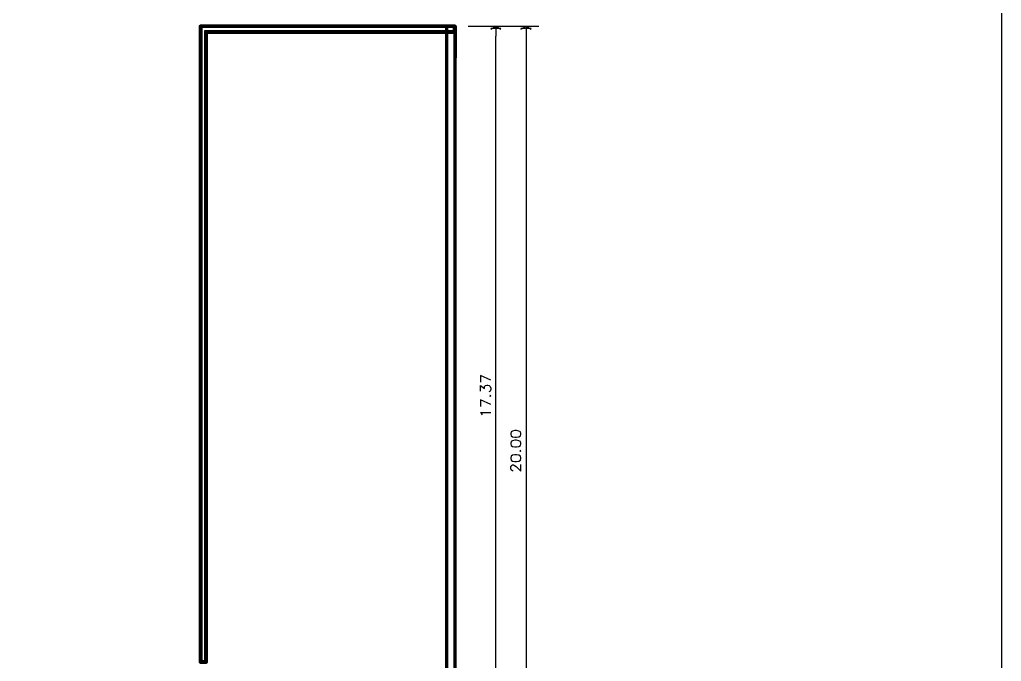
# Model space of a CAD drawing. Header units: inches. Extents: x 5 to 295, y 10 to 227.
# Drawn here: x 192.9 to 250.7, y 42.5 to 80.3 of the extents above; entities that cross this region are included whole.
import ezdxf

# ---------------------------------------------------------------- set-up
doc = ezdxf.new("R2010")
doc.units = ezdxf.units.IN
doc.header["$MEASUREMENT"] = 0
for name, color, linetype in [('1- 1', 1, 'Continuous'), ('1- muro 1', 8, 'Continuous'), ('1- muro de carga', 5, 'Continuous'), ('dim-75', 2, 'Continuous')]:
    doc.layers.add(name, color=color, linetype=linetype)

msp = doc.modelspace()

# ---------------------------------------------------------------- linework, layer by layer
at = {"layer": '1- 1', "lineweight": 25}
msp.add_lwpolyline([(250.724, 224.491), (250.724, 13.093)], dxfattribs=at)
at = {"layer": '1- muro 1', "lineweight": 70}
for points in [[(192.943, 30.392), (218.077, 30.392), (218.077, 79.91)], [(203.852, 79.539), (218.583, 79.539), (218.583, 79.91), (203.575, 79.91), (203.575, 42.461), (203.946, 42.461), (203.946, 79.539)], [(218.583, 79.91), (218.583, 78.038)], [(218.583, 29.886), (218.583, 79.91)]]:
    msp.add_lwpolyline(points, dxfattribs=at)
at = {"layer": '1- muro de carga'}
for points in [[(218.48, 79.815), (203.67, 79.815), (203.67, 42.564)], [(203.67, 42.564), (203.852, 42.564), (203.852, 79.637), (218.48, 79.637), (218.48, 79.815)]]:
    msp.add_lwpolyline(points, dxfattribs=at)
at = {"layer": 'dim-75'}
for points in [[(219.333, 79.91), (223.496, 79.91)], [(220.084, 79.91), (221.719, 79.91)], [(220.668, 79.728), (220.968, 79.91), (221.269, 79.728)], [(220.668, 79.91), (221.269, 79.91)], [(221.269, 79.76), (220.668, 79.76)], [(220.968, 79.91), (220.968, 79.31)], [(222.446, 79.728), (222.746, 79.91), (223.046, 79.728)], [(222.446, 79.91), (223.046, 79.91)], [(223.046, 79.76), (222.446, 79.76)], [(222.746, 79.91), (222.746, 79.31)], [(220.968, 37.05), (220.968, 79.31)], [(222.746, 79.31), (222.746, 30.486)], [(220.668, 59.057), (220.068, 59.341), (220.068, 58.938)], [(220.068, 58.425), (220.068, 58.741), (220.297, 58.567), (220.297, 58.654), (220.329, 58.709), (220.352, 58.741), (220.439, 58.772), (220.502, 58.772), (220.581, 58.741), (220.645, 58.686), (220.668, 58.599), (220.668, 58.512), (220.645, 58.425), (220.613, 58.401), (220.558, 58.37)], [(220.668, 57.627), (220.068, 57.911), (220.068, 57.509)], [(220.613, 58.141), (220.645, 58.109), (220.668, 58.141), (220.645, 58.172), (220.613, 58.141)], [(220.186, 57.027), (220.155, 57.082), (220.068, 57.169), (220.668, 57.169)], [(221.845, 55.874), (221.869, 55.787), (221.956, 55.731), (222.098, 55.7), (222.185, 55.7), (222.327, 55.731), (222.414, 55.787), (222.446, 55.874), (222.446, 55.929), (222.414, 56.016), (222.327, 56.071), (222.185, 56.103), (222.098, 56.103), (221.956, 56.071), (221.869, 56.016), (221.845, 55.929), (221.845, 55.874)], [(221.845, 55.297), (221.869, 55.218), (221.956, 55.155), (222.098, 55.131), (222.185, 55.131), (222.327, 55.155), (222.414, 55.218), (222.446, 55.297), (222.446, 55.36), (222.414, 55.447), (222.327, 55.502), (222.185, 55.526), (222.098, 55.526), (221.956, 55.502), (221.869, 55.447), (221.845, 55.36), (221.845, 55.297)], [(222.39, 54.902), (222.414, 54.87), (222.446, 54.902), (222.414, 54.926), (222.39, 54.902)], [(221.845, 54.444), (221.869, 54.357), (221.956, 54.302), (222.098, 54.27), (222.185, 54.27), (222.327, 54.302), (222.414, 54.357), (222.446, 54.444), (222.446, 54.499), (222.414, 54.586), (222.327, 54.641), (222.185, 54.673), (222.098, 54.673), (221.956, 54.641), (221.869, 54.586), (221.845, 54.499), (221.845, 54.444)], [(221.987, 53.725), (221.956, 53.725), (221.901, 53.757), (221.869, 53.788), (221.845, 53.844), (221.845, 53.954), (221.869, 54.017), (221.901, 54.041), (221.956, 54.073), (222.019, 54.073), (222.074, 54.041), (222.161, 53.986), (222.446, 53.701), (222.446, 54.096)]]:
    msp.add_lwpolyline(points, dxfattribs=at)

doc.saveas('drawing.dxf')
